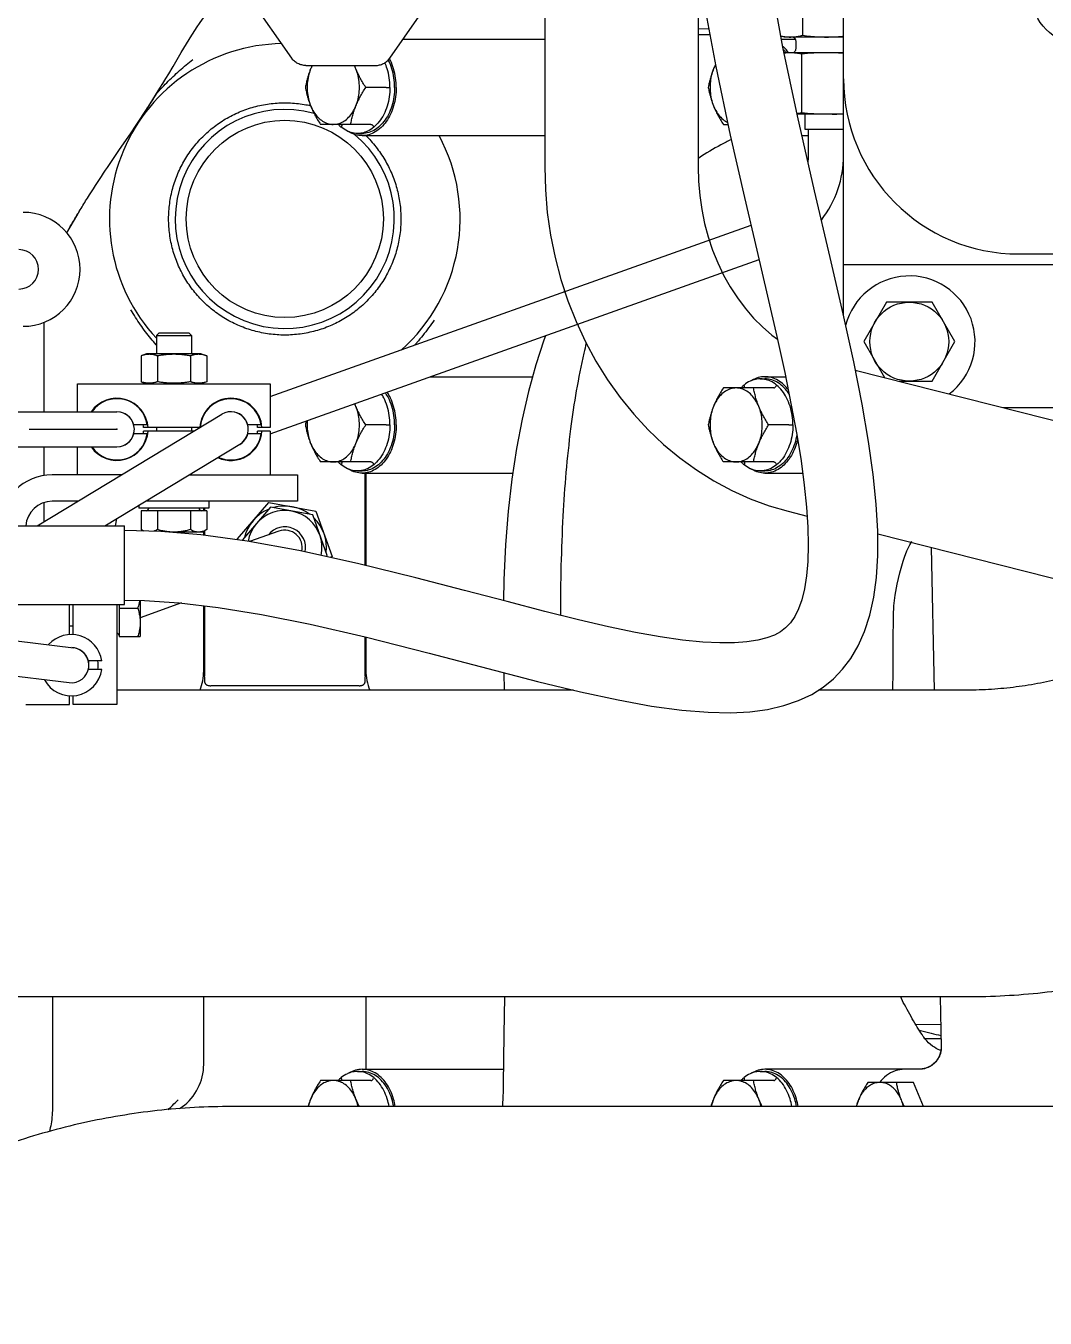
# Model space of a CAD drawing. Header units: millimetres. Extents: x 156850 to 204135, y 56350 to 74150.
# Drawn here: x 158720.9 to 158953.5, y 62362.7 to 62657.6 of the extents above; entities that cross this region are included whole.
import ezdxf

# ---------------------------------------------------------------- set-up
doc = ezdxf.new("R2010")
doc.units = ezdxf.units.MM
doc.header["$LTSCALE"] = 150
doc.linetypes.add('X-2F-PLAN$0$CENTER', pattern=[2, 1.25, -0.25, 0.25, -0.25])
doc.layers.add('-----33 Equipment', color=5, linetype='Continuous')

# ---------------------------------------------------------------- blocks, each defined once
blk = doc.blocks.new('X-2F-PLAN$0$AUDIT_I_260115101451-0')
at = {"color": 0}
for p, q in [((21.5, -543.9), (-32.65, -543.9)), ((14.12, -578.9), (-32.65, -578.9)), ((-111.2, -599.46), (-112.29, -603.78)), ((-78.97, -614.78), (-127.3, -805.54)), ((-116.37, -619.9), (-161.23, -796.95))]:
    blk.add_line(p, q, dxfattribs=at)
for points in [[(-32.65, -543.9), (-37.87, -544.05), (-43.06, -544.5), (-48.21, -545.24), (-53.29, -546.27), (-58.29, -547.59), (-63.17, -549.19), (-67.93, -551.07), (-72.53, -553.22), (-76.96, -555.61), (-81.21, -558.26), (-85.24, -561.14), (-89.05, -564.24), (-92.63, -567.55), (-95.94, -571.04), (-99, -574.71), (-101.77, -578.54), (-104.26, -582.5), (-106.45, -586.6), (-108.34, -590.8), (-109.92, -595.09), (-111.2, -599.46)], [(-32.65, -578.9), (-35.91, -578.99), (-39.15, -579.28), (-42.36, -579.74), (-45.52, -580.4), (-48.6, -581.23), (-51.61, -582.23), (-54.52, -583.41), (-57.31, -584.74), (-59.98, -586.24), (-62.51, -587.87), (-64.89, -589.65), (-67.11, -591.56), (-69.15, -593.6), (-71.02, -595.75), (-71.96, -597.02)]]:
    blk.add_lwpolyline(points, dxfattribs=at)
blk = doc.blocks.new('X-2F-PLAN$0$A$C73FA2420')
at = {"color": 0, "linetype": 'Continuous'}
for p, q in [((2763.73, 791.1), (2753.44, 707.47)), ((2770.36, 779.48), (2761.38, 706.49)), ((2681.73, 502.62), (2681.73, 758.94)), ((2771.28, 747.87), (2771.28, 694.87)), ((2789.18, 747.87), (2789.18, 694.87)), ((2807.23, 739.98), (2807.23, 696.61)), ((2815.23, 739.98), (2815.23, 696.61)), ((2748.43, 717.37), (2748.43, 707.37)), ((2789.18, 714.8), (2814.66, 672.68)), ((2681.73, 711.28), (2656.83, 711.28)), ((2794.51, 713.28), (2790.1, 713.28)), ((2794.83, 705.46), (2794.83, 711.37)), ((2807.23, 713.28), (2800.66, 713.28)), ((2800.83, 695.53), (2800.83, 711.37)), ((2835.64, 713.28), (2815.23, 713.28)), ((2748.43, 707.37), (2750.51, 707.37)), ((2748.43, 706.57), (2750.45, 706.57)), ((2748.43, 696.57), (2748.43, 706.57)), ((2764.36, 707.37), (2771.28, 707.37)), ((2764.42, 706.57), (2771.28, 706.57)), ((2766.43, 707.37), (2766.43, 706.57)), ((2800.83, 705.58), (2807.23, 705.58)), ((2815.23, 705.58), (2821.63, 705.58)), ((2821.63, 705.58), (2821.63, 661.58)), ((2756.43, 700.04), (2756.43, 703.09)), ((2757.41, 702.98), (2758.43, 702.98)), ((2758.43, 700.04), (2758.43, 703.09)), ((2789.18, 699.34), (2807.81, 668.54)), ((2771.28, 696.57), (2748.43, 696.57)), ((2751.73, 592.4), (2751.73, 696.57)), ((2771.28, 696.07), (2763.93, 696.07)), ((2763.93, 696.07), (2763.93, 691.27)), ((2770.43, 696.07), (2770.43, 691.85)), ((2790.81, 696.65), (2789.18, 696.98)), ((2875.05, 695.98), (2878.64, 693.51)), ((2771.28, 694.87), (2789.18, 694.87)), ((2772.21, 691.27), (2763.93, 691.27)), ((2771.61, 681.85), (2768.26, 691.27)), ((2788.36, 691.08), (2788.04, 690.53)), ((2792.63, 691.08), (2788.36, 691.08)), ((2792.63, 676.07), (2792.63, 691.08)), ((2793.88, 691.58), (2793.23, 691.58)), ((2793.23, 675.58), (2793.23, 691.58)), ((2794.83, 655.37), (2794.83, 690)), ((2810.44, 692.69), (2810.11, 692.75)), ((2810.23, 689.65), (2810.23, 692.7)), ((2810.83, 679), (2810.83, 690.49)), ((2811.63, 677.67), (2811.63, 690.49)), ((2812.23, 689.65), (2812.23, 692.7)), ((2822.09, 691.08), (2821.63, 689.83)), ((2827.98, 691.08), (2822.09, 691.08)), ((2828.43, 689.83), (2827.98, 691.08)), ((2792.63, 687.33), (2788.36, 687.33)), ((2811.63, 687.58), (2810.83, 687.58)), ((2827.98, 687.33), (2822.09, 687.33)), ((2828.43, 677.33), (2828.43, 689.83)), ((2832.61, 687.58), (2828.43, 687.58)), ((2833.23, 686.95), (2832.61, 687.58)), ((2832.61, 687.58), (2832.61, 679.58)), ((2833.23, 686.95), (2833.23, 680.2)), ((2884.88, 689.38), (2889.04, 686.76)), ((2891.26, 685.4), (2892.32, 684.76)), ((2787.78, 677.08), (2787.78, 683.58)), ((2895.63, 682.81), (2897.21, 681.89)), ((2792.63, 679.82), (2788.36, 679.82)), ((2800.83, 680.07), (2800.83, 655.37)), ((2811.63, 679.58), (2810.83, 679.58)), ((2827.98, 679.82), (2822.09, 679.82)), ((2832.61, 679.58), (2828.43, 679.58)), ((2833.23, 680.2), (2832.61, 679.58)), ((2902.45, 678.67), (2902.86, 678.4)), ((2666.35, 676.78), (2681.73, 676.78)), ((2752.73, 641.33), (2752.73, 675.19)), ((2756.12, 676.78), (2771.01, 676.78)), ((2756.12, 676.51), (2770.98, 676.51)), ((2787.02, 676.51), (2788.11, 676.51)), ((2787.06, 676.78), (2787.96, 676.78)), ((2788.36, 676.07), (2787.78, 677.08)), ((2792.63, 676.07), (2788.36, 676.07)), ((2792.63, 676.78), (2793.23, 676.78)), ((2792.63, 676.51), (2793.23, 676.51)), ((2794.83, 675.58), (2793.23, 675.58)), ((2822.09, 676.07), (2821.63, 677.33)), ((2827.98, 676.07), (2822.09, 676.07)), ((2828.43, 677.33), (2827.98, 676.07)), ((2656.73, 417.7), (2656.73, 670.35)), ((2788, 659.62), (2785.61, 666.35)), ((2786.01, 667.93), (2785.84, 667.87)), ((2785.99, 668.99), (2786.22, 669.07)), ((2793.48, 661.56), (2786.01, 667.93)), ((2786.22, 669.07), (2794.57, 661.95)), ((2810.23, 663.65), (2810.23, 666.7)), ((2812.23, 663.65), (2812.23, 666.7)), ((2810.83, 661.58), (2810.83, 664.49)), ((2811.63, 661.58), (2811.63, 664.49)), ((2909.52, 666.24), (2895.94, 656.73)), ((2791.7, 651.91), (2793.48, 661.56)), ((2794.57, 661.95), (2792.58, 651.16)), ((2810.83, 661.58), (2800.83, 661.58)), ((2810.2, 661.58), (2849.94, 550.05)), ((2821.63, 661.58), (2811.63, 661.58)), ((2818.7, 661.58), (2857.77, 551.89)), ((2800.83, 655.37), (2794.83, 655.37)), ((2782.46, 648.62), (2791.7, 651.91)), ((2894.23, 653.45), (2894.23, 637.62)), ((2662.67, 638.61), (2662.67, 650.13)), ((2782.2, 648.84), (2782.46, 648.62)), ((2792.58, 651.16), (2782.25, 647.49)), ((2803.8, 638.61), (2803.8, 650.13)), ((2880.8, 638.61), (2880.8, 650.13)), ((2782.25, 647.49), (2781.96, 647.74)), ((2664.73, 641.7), (2664.73, 640.64)), ((2665.23, 640.64), (2665.23, 608.37)), ((2681.73, 639.78), (2666.35, 639.78)), ((2763.89, 640.05), (2756.23, 640.05)), ((2763.82, 639.78), (2756.23, 639.78)), ((2801.23, 639.78), (2780.16, 639.78)), ((2801.23, 640.05), (2780.23, 640.05)), ((2801.23, 640.64), (2801.23, 606.27)), ((2801.73, 641.7), (2801.73, 640.64)), ((2812.23, 635.17), (2812.23, 639.8)), ((2878.23, 640.64), (2878.23, 598.98)), ((2878.73, 641.7), (2878.73, 640.64)), ((2889.23, 635.17), (2889.23, 639.8)), ((2895.94, 634.34), (2905.52, 627.63)), ((2900.23, 631.33), (2900.23, 598.98)), ((2823.23, 625.01), (2823.23, 601.74)), ((2755.7, 608.32), (2751.73, 608.26)), ((2901.23, 561.28), (2901.23, 563.98)), ((2902.62, 563.98), (2902.68, 561.54)), ((2662.67, 546.69), (2662.67, 558.2)), ((2803.8, 546.69), (2803.8, 558.2)), ((2820.67, 546.69), (2820.67, 558.2)), ((2880.8, 558.2), (2880.8, 557.16)), ((2664.73, 549.78), (2664.73, 548.72)), ((2665.23, 512.86), (2665.23, 548.72)), ((2801.23, 548.72), (2801.23, 540.11)), ((2801.73, 549.78), (2801.73, 548.72)), ((2822.73, 549.78), (2822.73, 548.72)), ((2823.23, 548.72), (2823.23, 544.01)), ((2812.23, 543.25), (2812.23, 547.88)), ((2897.13, 544.28), (2897.11, 544.35)), ((2897.13, 530.78), (2897.13, 544.28)), ((2900.23, 544.95), (2900.23, 541.78)), ((2900.73, 544.28), (2900.95, 545.08)), ((2900.73, 530.78), (2900.73, 544.28)), ((2878.23, 540.3), (2878.23, 538.78)), ((2883.13, 530.78), (2883.13, 541.41)), ((2896.87, 540.4), (2883.38, 540.4)), ((2897.13, 542.24), (2897.44, 541.92)), ((2898.15, 541.63), (2899.73, 541.63)), ((2905.84, 540.14), (2901.13, 540.14)), ((2873.73, 538.78), (2879.63, 538.78)), ((2879.63, 539.53), (2882.83, 539.53)), ((2879.63, 530.78), (2879.63, 539.53)), ((2751.73, 502.62), (2751.73, 536.53)), ((2837.21, 530.78), (3059.23, 530.78)), ((2848.73, 422.78), (2848.73, 530.78)), ((2662.23, 514.8), (2662.23, 525.24)), ((2831.23, 526.17), (2823.08, 521.46)), ((2840.23, 520.97), (2831.23, 526.17)), ((2840.23, 510.58), (2840.23, 520.97)), ((2680.49, 517.15), (2681.73, 517.73)), ((2822.23, 518.12), (2822.23, 510.58)), ((2656.73, 512.55), (2662.23, 514.8)), ((2674.12, 513.52), (2673.45, 510.82)), ((2675.56, 514.41), (2675.42, 508.59)), ((2785.65, 515.19), (2785.64, 515.19)), ((2666.94, 509.72), (2666.04, 510.77)), ((2672.23, 512.26), (2672.23, 508.52)), ((2784.26, 510.76), (2751.73, 510.11)), ((2822.23, 510.58), (2831.23, 505.39)), ((2831.23, 505.39), (2840.23, 510.58)), ((2668.15, 508.94), (2666.94, 509.72)), ((2669.61, 508.52), (2668.15, 508.94)), ((2669.52, 508.55), (2669.61, 508.79)), ((2670.33, 508.49), (2669.61, 508.52)), ((2681.73, 508.71), (2670.33, 508.49)), ((2816.23, 494.44), (2816.23, 437.78)), ((2851.23, 490.78), (2851.23, 170.78))]:
    blk.add_line(p, q, dxfattribs=at)
at = {"color": 0, "linetype": 'X-2F-PLAN$0$CENTER'}
blk.add_line((2811.23, 716.61), (2811.23, 696.61), dxfattribs=at)
at = {"color": 0, "linetype": 'Continuous'}
for points in [[(2856.03, 708.01), (2859.96, 705.76), (2861.31, 704.95)], [(2772.25, 694.87), (2772.2, 690.32), (2771.67, 682.36), (2770.62, 673.48), (2769.01, 663.6), (2766.78, 652.49), (2763.86, 639.92), (2760.15, 625.33), (2756.63, 611.95), (2753.72, 600.63), (2751.35, 590.81), (2749.49, 582.2), (2748.11, 574.57), (2747.18, 567.71), (2746.68, 561.65), (2746.58, 556.55), (2746.81, 552.14), (2747.35, 548.1), (2748.2, 544.4), (2749.35, 541.04), (2750.77, 538.04), (2752.44, 535.41), (2754.34, 533.09), (2756.49, 531.02), (2758.95, 529.15), (2761.8, 527.48), (2765.09, 526), (2768.81, 524.79), (2772.93, 523.87), (2777.46, 523.26), (2782.47, 522.96), (2788, 522.98), (2794.12, 523.33), (2800.91, 524.02), (2808.48, 525.09), (2816.98, 526.55), (2826.6, 528.46), (2837.61, 530.86), (2850.42, 533.83), (2865.67, 537.42), (2882.75, 541.33), (2898.39, 544.62), (2911.93, 547.06)], [(2908.59, 562.63), (2893.99, 559.95), (2878.33, 556.64), (2864.09, 553.38), (2852.1, 550.56), (2841.62, 548.1), (2832.39, 545.99), (2824.16, 544.2), (2816.76, 542.7), (2810.08, 541.47), (2804.01, 540.49), (2798.5, 539.75), (2793.49, 539.23), (2788.93, 538.93), (2784.8, 538.83), (2781.09, 538.93), (2777.77, 539.22), (2774.85, 539.69), (2772.36, 540.31), (2770.27, 541.05), (2768.53, 541.91), (2767.06, 542.91), (2765.91, 544), (2765.02, 545.17), (2764.27, 546.57), (2763.63, 548.28), (2763.1, 550.36), (2762.72, 552.84), (2762.51, 555.69), (2762.49, 558.98), (2762.69, 562.92), (2763.16, 567.51), (2763.9, 572.61), (2764.91, 578.22), (2766.21, 584.42), (2767.8, 591.3), (2769.7, 598.96), (2771.92, 607.55), (2774.48, 617.3), (2777.36, 628.39), (2780.63, 641.68), (2783.57, 655.11), (2785.71, 666.88), (2787.15, 677.42), (2787.93, 686.6), (2788.16, 694.87)], [(2878.64, 693.51), (2880.65, 692.16), (2884.88, 689.38)], [(2889.04, 686.76), (2890.09, 686.12), (2891.26, 685.4)], [(2892.32, 684.76), (2893.98, 683.77), (2895.63, 682.81)], [(2897.21, 681.89), (2899.2, 680.72), (2901.17, 679.5), (2902.45, 678.67)], [(2902.86, 678.4), (2904.04, 677.6), (2905.13, 676.86), (2905.91, 676.31)], [(2661.83, 608.42), (2660.35, 608.45), (2658.78, 608.51), (2657.22, 608.59), (2656.73, 608.62)], [(2681.73, 608.17), (2673.18, 608.27), (2661.83, 608.42)], [(2832.58, 598.77), (2831.6, 599.14), (2825.91, 601), (2819.88, 602.67), (2813.54, 604.14), (2806.87, 605.42), (2799.87, 606.48), (2792.54, 607.32), (2784.87, 607.93), (2776.86, 608.3), (2772.13, 608.37)], [(2842.91, 594.45), (2842.55, 594.63)], [(2751.73, 519.54), (2755.98, 519.5), (2762.66, 519.44), (2768.73, 519.42)], [(2768.73, 519.42), (2770.97, 519.32), (2773.39, 519.03), (2775.89, 518.56), (2778.47, 517.94), (2781.13, 517.16), (2782.06, 516.87)], [(2672.55, 512.49), (2672.74, 512.62), (2673.13, 512.88), (2673.53, 513.14), (2673.95, 513.41), (2674.39, 513.69), (2674.83, 513.96), (2675.3, 514.25), (2675.77, 514.53), (2676.26, 514.81), (2676.75, 515.1), (2677.27, 515.39), (2677.79, 515.69), (2678.33, 515.99), (2678.88, 516.29), (2679.45, 516.59), (2680.03, 516.9), (2680.49, 517.15)], [(2782.06, 516.87), (2783.49, 516.32), (2784.9, 515.63), (2785.64, 515.19)], [(2666.04, 510.77), (2665.45, 512.04), (2665.33, 512.87)], [(2669.61, 508.79), (2669.78, 509.19), (2669.99, 509.62), (2670.24, 510.06), (2670.53, 510.51), (2670.87, 510.95), (2671.26, 511.39), (2671.69, 511.81), (2672.16, 512.21), (2672.55, 512.49)]]:
    blk.add_lwpolyline(points, dxfattribs=at)
for centre, radius in [((2448.73, 841.29), 165.1), ((2859.23, 658.28), 22.5), ((2831.23, 515.78), 9), ((2910.23, 476.78), 11)]:
    blk.add_circle(centre, radius, dxfattribs=at)
for centre, radius, start, end in [((2788.83, 711.37), 12, 0, 88.3175), ((2788.83, 711.37), 6, 0, 86.6351), ((2847.73, 717.98), 13, 180, 0), ((2847.73, 718.98), 4.5, 180, 0), ((2757.43, 706.97), 7, 118.3228, 261.7868), ((2757.43, 706.97), 7, 278.2132, 48.1076), ((2757.41, 706.98), 4, 172.9808, 352.9808), ((2757.43, 706.97), 4, 284.4775, 358.772), ((2757.43, 706.97), 4, 254.0743, 255.5225), ((2811.23, 696.58), 7.1, 124.3313, 266.7704), ((2811.23, 696.58), 7, 125.1481, 261.7868), ((2811.23, 696.58), 7.1, 273.2296, 55.6687), ((2811.23, 696.58), 7, 278.2132, 54.8519), ((2757.43, 706.97), 6.1, 260.4285, 279.5715), ((2764.18, 696.57), 0.5, 270, 0), ((2811.23, 696.61), 4, 180, 0), ((2811.23, 696.58), 4, 179.6286, 255.5225), ((2811.23, 696.58), 4, 284.4775, 0.3714), ((2859.23, 658.28), 40, 1.0654, 132.8836), ((2793.23, 689.93), 0.6, 180, 270), ((2811.23, 696.58), 6.1, 260.3788, 266.2402), ((2811.23, 696.58), 6.1, 273.7598, 279.6212), ((2624.23, 658.28), 40, 35.9117, 36.8826), ((2666.35, 688.78), 12, 215.9117, 270), ((2859.23, 658.28), 25, 344.454, 320.7462), ((2756.12, 688.78), 12, 248.5618, 270), ((2756.12, 688.78), 12.27, 263.5224, 270), ((2793.23, 677.23), 0.6, 90, 180), ((2811.23, 670.58), 7.1, 273.2296, 86.7704), ((2811.23, 670.58), 7, 278.2132, 85.8571), ((2811.23, 670.58), 7.1, 155.3935, 266.7704), ((2811.23, 670.58), 7, 156.153, 261.7868), ((2811.23, 670.61), 4, 211.1617, 31.1617), ((2811.23, 670.58), 4, 284.4775, 359.1734), ((2784.23, 658.28), 8.5, 257.8663, 80.2957), ((2784.23, 658.28), 9.5, 23.4139, 75.7174), ((2811.23, 670.58), 4, 210.8289, 255.5225), ((2811.23, 670.58), 6.1, 260.3788, 266.2402), ((2811.23, 670.58), 6.1, 273.7598, 279.6212), ((2784.23, 658.28), 4.75, 258.0369, 51.998), ((2784.23, 658.28), 9.5, 323.4146, 15.7158), ((2784.23, 658.28), 4, 258.0987, 19.5656), ((2784.23, 658.28), 9.5, 263.4154, 315.7166), ((2666.35, 627.78), 12, 90, 95.3387), ((2756.23, 627.78), 12, 90, 112.0306), ((2756.23, 627.78), 12.27, 90, 97.0231), ((2859.23, 658.28), 40, 221.5828, 298.3696), ((2899.73, 542.63), 1, 270, 0), ((2882.83, 549.53), 10, 270, 271.7279), ((2898.15, 542.63), 1, 225, 270), ((2873.73, 554.78), 16, 263.8186, 270), ((2873.73, 554.78), 24, 232.0812, 270), ((2891.23, 490.78), 40, 90, 180), ((2831.23, 515.78), 15, 217.4693, 75.6595)]:
    blk.add_arc(centre, radius, start, end, dxfattribs=at)
for points, start_tangent, end_tangent in [([(2656.73, 670.35), (2656.5, 678.89), (2655.8, 687.39), (2654.63, 695.85), (2653.01, 704.24), (2650.92, 712.53), (2648.39, 720.69), (2645.41, 728.71), (2641.99, 736.56), (2638.15, 744.22), (2633.9, 751.66), (2629.24, 758.87), (2624.19, 765.82), (2618.77, 772.49), (2612.99, 778.86), (2606.87, 784.91), (2604.63, 786.97)], (0, 1), (-0.742794, 0.66952)), ([(2656.83, 711.28), (2654.78, 711.36), (2652.75, 711.62), (2651.06, 711.97)], (-1, 0), (-0.971375, 0.237549)), ([(2856.06, 708.04), (2857.96, 706.94), (2861.31, 704.95)], (0.867904, -0.496731), (0.855362, -0.51803)), ([(2861.31, 704.95), (2864, 703.3), (2869.64, 699.67), (2875.05, 695.98)], (0.855362, -0.51803), (0.818734, -0.574174)), ([(2830.4, 687.58), (2830.5, 687.66), (2831.96, 688.88), (2833.49, 690.06), (2835.09, 691.21), (2836.76, 692.33), (2838.51, 693.4)], (0.757947, 0.652317), (0.864328, 0.502928)), ([(2878.64, 693.51), (2880.01, 692.58), (2884.48, 689.65), (2888.41, 687.19)], (0.827526, -0.561427), (0.852946, -0.521999)), ([(2767.18, 691.27), (2766.1, 691.34), (2765.01, 691.54), (2763.93, 691.85)], (-1, 0), (-0.948683, 0.316228)), ([(2770.43, 691.85), (2769.36, 691.54), (2768.26, 691.34), (2767.18, 691.27)], (-0.948683, -0.316228), (-1, 0)), ([(2772.21, 691.39), (2771.51, 691.54), (2770.43, 691.85)], (-0.985973, 0.166907), (-0.948683, 0.316228)), ([(2788.03, 690.41), (2788.11, 690.6), (2788.36, 691.08)], (0.372345, 0.928094), (0.5, 0.866025)), ([(2821.77, 689.83), (2821.84, 690.24), (2821.95, 690.66), (2822.09, 691.08)], (0.135482, 0.99078), (0.34202, 0.939693)), ([(2828.3, 689.83), (2828.23, 690.24), (2828.12, 690.66), (2827.98, 691.08)], (-0.135482, 0.99078), (-0.34202, 0.939693)), ([(2787.78, 683.58), (2787.82, 684.5), (2787.93, 685.42), (2788.11, 686.37), (2788.36, 687.33)], (0, 1), (0.27735, 0.960769)), ([(2788.36, 687.33), (2788.11, 687.81), (2787.97, 688.17)], (-0.5, 0.866025), (-0.33239, 0.943142)), ([(2822.01, 687.58), (2821.95, 687.75), (2821.84, 688.17), (2821.77, 688.59), (2821.73, 689), (2821.73, 689.41), (2821.77, 689.82)], (-0.310265, 0.95065), (0.132791, 0.991144)), ([(2822.09, 679.82), (2821.95, 680.67), (2821.84, 681.51), (2821.77, 682.33), (2821.73, 683.16), (2821.73, 683.99), (2821.77, 684.82), (2821.84, 685.65), (2821.95, 686.48), (2822.09, 687.33)], (-0.179044, 0.983841), (0.179044, 0.983841)), ([(2821.77, 689.82), (2821.77, 689.83)], (0.132791, 0.991144), (0.135482, 0.99078)), ([(2822.09, 687.33), (2822.01, 687.58)], (-0.34202, 0.939693), (-0.310265, 0.95065)), ([(2827.98, 687.33), (2828.06, 687.58)], (0.34202, 0.939693), (0.310265, 0.95065)), ([(2827.98, 679.82), (2828.12, 680.67), (2828.23, 681.51), (2828.3, 682.33), (2828.34, 683.16), (2828.34, 683.99), (2828.3, 684.82), (2828.23, 685.65), (2828.12, 686.48), (2827.98, 687.33)], (0.179044, 0.983841), (-0.179044, 0.983841)), ([(2828.06, 687.58), (2828.12, 687.75), (2828.23, 688.17), (2828.3, 688.59), (2828.34, 689), (2828.34, 689.41), (2828.3, 689.82)], (0.310265, 0.95065), (-0.132791, 0.991144)), ([(2828.3, 689.82), (2828.3, 689.83)], (-0.132791, 0.991144), (-0.135482, 0.99078)), ([(2887.88, 687.51), (2888.33, 687.1)], (0.748593, -0.66303), (0.74118, -0.671307)), ([(2888.33, 687.1), (2888.8, 686.67), (2888.88, 686.59)], (0.74118, -0.671307), (0.730663, -0.682739)), ([(2656.01, 684.87), (2657, 683.89), (2658.25, 682.58)], (0.716023, -0.698077), (0.680692, -0.73257)), ([(2859.23, 631.78), (2857.46, 631.84), (2855.7, 632.01), (2853.96, 632.31), (2852.23, 632.72), (2850.54, 633.24), (2848.89, 633.88), (2847.28, 634.63), (2845.73, 635.48), (2844.24, 636.43), (2842.81, 637.48), (2841.46, 638.62), (2840.19, 639.85), (2839, 641.17), (2837.9, 642.56), (2836.9, 644.02), (2835.99, 645.54), (2835.2, 647.12), (2834.5, 648.75), (2833.92, 650.43), (2833.46, 652.13), (2833.1, 653.87), (2832.87, 655.63), (2832.75, 657.39), (2832.75, 659.16), (2832.87, 660.93), (2833.1, 662.69), (2833.46, 664.42), (2833.92, 666.13), (2834.5, 667.8), (2835.2, 669.43), (2835.99, 671.01), (2836.9, 672.54), (2837.9, 674), (2839, 675.39), (2840.19, 676.7), (2841.46, 677.93), (2842.81, 679.07), (2844.24, 680.13), (2845.73, 681.08), (2847.28, 681.93), (2848.89, 682.67), (2850.54, 683.31), (2852.23, 683.84), (2853.96, 684.25), (2855.7, 684.54), (2857.46, 684.72), (2859.23, 684.78)], (-1, 0.000003), (1, 0)), ([(2859.23, 684.78), (2861, 684.72), (2862.77, 684.54), (2864.51, 684.25), (2866.24, 683.84), (2867.93, 683.31), (2869.58, 682.67), (2871.19, 681.93), (2872.74, 681.08), (2874.23, 680.13), (2875.66, 679.07), (2877.01, 677.93), (2878.28, 676.7), (2879.47, 675.39), (2880.57, 674), (2881.57, 672.54), (2882.47, 671.01), (2883.27, 669.43), (2883.96, 667.8), (2884.54, 666.13), (2885.01, 664.42), (2885.36, 662.69), (2885.6, 660.93), (2885.72, 659.16), (2885.72, 657.39), (2885.6, 655.63), (2885.36, 653.87), (2885.07, 652.4)], (1, 0), (-0.221887, -0.975072)), ([(2888.88, 686.59), (2890.29, 685.23), (2891.71, 683.77), (2893.07, 682.29), (2894.37, 680.79), (2895.62, 679.25)], (0.730663, -0.682739), (0.621267, -0.783599)), ([(2788.36, 679.82), (2788.11, 680.79), (2787.93, 681.73), (2787.82, 682.66), (2787.78, 683.58)], (-0.27735, 0.960769), (0, 1)), ([(2787.78, 677.95), (2787.82, 678.41), (2787.93, 678.87), (2788.11, 679.34), (2788.36, 679.82)], (0, 1), (0.5, 0.866025)), ([(2821.77, 677.34), (2821.73, 677.74), (2821.73, 678.16), (2821.77, 678.57), (2821.84, 678.98), (2821.95, 679.4), (2822.01, 679.58)], (-0.132791, 0.991144), (0.310265, 0.95065)), ([(2822.01, 679.58), (2822.09, 679.82)], (0.310265, 0.95065), (0.34202, 0.939693)), ([(2828.06, 679.58), (2827.98, 679.82)], (-0.310265, 0.95065), (-0.34202, 0.939693)), ([(2828.3, 677.34), (2828.34, 677.74), (2828.34, 678.16), (2828.3, 678.57), (2828.23, 678.98), (2828.12, 679.4), (2828.06, 679.58)], (0.132791, 0.991144), (-0.310265, 0.95065)), ([(2754.73, 676.59), (2754.46, 676.61), (2754.2, 676.63), (2753.96, 676.62), (2753.74, 676.6), (2753.55, 676.57), (2753.39, 676.51), (2753.25, 676.44), (2753.13, 676.35), (2753.02, 676.24), (2752.93, 676.11), (2752.86, 675.97), (2752.81, 675.8), (2752.77, 675.62), (2752.74, 675.41), (2752.73, 675.19)], (-0.993616, 0.112815), (0, -1)), ([(2787.91, 677.11), (2787.82, 677.49), (2787.78, 677.95)], (-0.277916, 0.960605), (0, 1)), ([(2787.93, 677.02), (2787.91, 677.11)], (-0.300903, 0.953655), (-0.277916, 0.960605)), ([(2788.36, 676.07), (2788.11, 676.55), (2787.93, 677.02)], (-0.5, 0.866025), (-0.300903, 0.953655)), ([(2821.77, 677.33), (2821.77, 677.34)], (-0.135482, 0.99078), (-0.132791, 0.991144)), ([(2822.09, 676.07), (2821.95, 676.5), (2821.84, 676.91), (2821.77, 677.33)], (-0.34202, 0.939693), (-0.135482, 0.99078)), ([(2827.98, 676.07), (2828.12, 676.5), (2828.23, 676.91), (2828.3, 677.33)], (0.34202, 0.939693), (0.135482, 0.99078)), ([(2828.3, 677.33), (2828.3, 677.34)], (0.135482, 0.99078), (0.132791, 0.991144)), ([(2894.23, 653.45), (2894.26, 653.93), (2894.35, 654.4), (2894.49, 654.86), (2894.69, 655.3), (2894.93, 655.71), (2895.23, 656.09), (2895.56, 656.43), (2895.94, 656.73)], (0, 1), (0.819152, 0.573576)), ([(2658.45, 652.38), (2657.41, 652.77), (2656.74, 652.99)], (-0.92582, 0.377964), (-0.957682, 0.28783)), ([(2658.45, 652.38), (2656.84, 652.89), (2656.74, 652.91)], (-0.92582, 0.377964), (-0.976696, 0.214628)), ([(2662.67, 650.13), (2661.6, 650.79), (2660.54, 651.39), (2659.49, 651.92), (2658.45, 652.38)], (-0.84076, 0.541408), (-0.92582, 0.377964)), ([(2662.67, 647.22), (2662.48, 648.46), (2661.94, 649.64), (2661.06, 650.72), (2659.88, 651.65), (2658.45, 652.38)], (0, 1), (-0.92582, 0.377964)), ([(2808.02, 652.38), (2806.98, 651.92), (2805.93, 651.39), (2804.87, 650.79), (2803.8, 650.13)], (-0.92582, -0.377964), (-0.84076, -0.541408)), ([(2808.02, 652.38), (2806.6, 651.65), (2805.41, 650.72), (2804.53, 649.64), (2803.98, 648.45), (2803.8, 647.22)], (-0.92582, -0.377964), (0, -1)), ([(2812.23, 653.57), (2811.17, 653.36), (2810.11, 653.1), (2809.06, 652.77), (2808.02, 652.38)], (-0.985438, -0.170033), (-0.92582, -0.377964)), ([(2813.21, 653.14), (2813.12, 653.15), (2811.35, 653.15), (2809.63, 652.89), (2808.02, 652.38)], (-0.996604, 0.082343), (-0.92582, -0.377964)), ([(2813.12, 653.4), (2812.23, 653.57)], (-0.978131, 0.207988), (-0.985438, 0.170033)), ([(2885.02, 652.38), (2883.98, 651.92), (2882.93, 651.39), (2881.87, 650.79), (2880.8, 650.13)], (-0.92582, -0.377964), (-0.84076, -0.541408)), ([(2885.02, 652.38), (2883.6, 651.65), (2882.41, 650.72), (2881.53, 649.64), (2880.98, 648.45), (2880.8, 647.22)], (-0.92582, -0.377964), (0, -1)), ([(2889.23, 653.57), (2888.17, 653.36), (2887.11, 653.1), (2886.06, 652.77), (2885.02, 652.38)], (-0.985438, -0.170033), (-0.92582, -0.377964)), ([(2893.45, 652.38), (2891.84, 652.89), (2890.12, 653.15), (2888.35, 653.15), (2886.63, 652.89), (2885.02, 652.38)], (-0.92582, 0.377964), (-0.92582, -0.377964)), ([(2893.45, 652.38), (2892.41, 652.77), (2891.36, 653.1), (2890.3, 653.36), (2889.23, 653.57)], (-0.92582, 0.377964), (-0.985438, 0.170033)), ([(2894.24, 652.04), (2893.45, 652.38)], (-0.908948, 0.416909), (-0.92582, 0.377964)), ([(2894.25, 652.01), (2893.45, 652.38)], (-0.885993, 0.463699), (-0.92582, 0.377964)), ([(2658.45, 642.05), (2659.87, 642.78), (2661.06, 643.71), (2661.94, 644.79), (2662.48, 645.98), (2662.67, 647.22)], (0.92582, 0.377964), (0, 1)), ([(2663.12, 645.66), (2662.7, 646.09)], (-0.664574, 0.747223), (-0.719955, 0.694021)), ([(2803.35, 645.65), (2803.77, 646.09)], (0.664539, 0.747253), (0.719955, 0.694021)), ([(2803.8, 647.22), (2803.99, 645.98), (2804.53, 644.79), (2805.41, 643.71), (2806.59, 642.79), (2808.02, 642.05)], (0, -1), (0.92582, -0.377964)), ([(2880.35, 645.65), (2880.77, 646.09)], (0.664539, 0.747253), (0.719955, 0.694021)), ([(2880.8, 647.22), (2880.99, 645.98), (2881.53, 644.79), (2882.41, 643.71), (2883.59, 642.79), (2885.02, 642.05)], (0, -1), (0.92582, -0.377964)), ([(2658.45, 642.05), (2659.49, 642.44), (2660.54, 642.77), (2661.6, 643.03), (2662.67, 643.24)], (0.92582, 0.377964), (0.985438, 0.170033)), ([(2662.67, 645.5), (2662.71, 645.37), (2662.79, 645.32)], (0, -1), (0.926496, -0.376304)), ([(2662.79, 645.32), (2662.83, 645.3), (2662.99, 645.3)], (0.926496, -0.376304), (0.989806, 0.142419)), ([(2662.99, 645.3), (2663.17, 645.35)], (0.989806, 0.142419), (0.92582, 0.377964)), ([(2663.28, 645.47), (2663.12, 645.66)], (-0.639571, 0.768732), (-0.664574, 0.747223)), ([(2664.32, 643.77), (2664.22, 644), (2663.33, 645.41), (2663.28, 645.47)], (-0.378535, 0.925587), (-0.639571, 0.768732)), ([(2665.23, 640.64), (2665.02, 642.16), (2664.4, 643.62), (2664.31, 643.77)], (0, 1), (-0.527024, 0.84985)), ([(2664.73, 641.7), (2664.68, 642.48), (2664.32, 643.77)], (0, 1), (-0.378535, 0.925587)), ([(2801.23, 640.64), (2801.45, 642.16), (2802.07, 643.62), (2802.16, 643.77)], (0, 1), (0.527024, 0.84985)), ([(2801.73, 641.7), (2801.79, 642.48), (2802.15, 643.77)], (0, 1), (0.378535, 0.925587)), ([(2802.15, 643.77), (2802.25, 644), (2803.14, 645.41), (2803.18, 645.47)], (0.378535, 0.925587), (0.639571, 0.768732)), ([(2803.18, 645.47), (2803.35, 645.65)], (0.639571, 0.768732), (0.664539, 0.747253)), ([(2803.48, 645.3), (2803.3, 645.35)], (-0.989806, 0.142419), (-0.92582, 0.377964)), ([(2803.68, 645.32), (2803.64, 645.3), (2803.48, 645.3)], (-0.926936, -0.375219), (-0.989806, 0.142419)), ([(2803.8, 645.5), (2803.76, 645.37), (2803.68, 645.32)], (0, -1), (-0.926936, -0.375219)), ([(2803.8, 643.24), (2804.87, 643.03), (2805.93, 642.77), (2806.98, 642.44), (2808.02, 642.05)], (0.985438, -0.170033), (0.92582, -0.377964)), ([(2878.23, 640.64), (2878.45, 642.16), (2879.07, 643.62), (2879.16, 643.77)], (0, 1), (0.527024, 0.84985)), ([(2878.73, 641.7), (2878.79, 642.48), (2879.15, 643.77)], (0, 1), (0.378535, 0.925587)), ([(2879.15, 643.77), (2879.25, 644), (2880.14, 645.41), (2880.18, 645.47)], (0.378535, 0.925587), (0.639571, 0.768732)), ([(2880.18, 645.47), (2880.35, 645.65)], (0.639571, 0.768732), (0.664539, 0.747253)), ([(2880.48, 645.3), (2880.3, 645.35)], (-0.989806, 0.142419), (-0.92582, 0.377964)), ([(2880.68, 645.32), (2880.64, 645.3), (2880.48, 645.3)], (-0.926936, -0.375219), (-0.989806, 0.142419)), ([(2880.8, 645.5), (2880.76, 645.37), (2880.68, 645.32)], (0, -1), (-0.926936, -0.375219)), ([(2880.8, 643.24), (2881.87, 643.03), (2882.93, 642.77), (2883.98, 642.44), (2885.02, 642.05)], (0.985438, -0.170033), (0.92582, -0.377964)), ([(2656.73, 641.26), (2657.41, 641.59), (2658.45, 642.05)], (0.888566, 0.458748), (0.92582, 0.377964)), ([(2656.74, 641.52), (2656.84, 641.55), (2658.45, 642.05)], (0.976696, 0.214628), (0.92582, 0.377964)), ([(2656.74, 634.49), (2658.5, 634.92), (2660.41, 635.7), (2662.04, 636.73), (2663.33, 637.99), (2664.22, 639.41), (2664.63, 640.67)], (0.985277, 0.170967), (0.1942, 0.980962)), ([(2656.74, 633.07), (2658.44, 633.46), (2660.35, 634.17), (2662.01, 635.14), (2663.38, 636.32), (2664.4, 637.66), (2665.02, 639.12), (2665.23, 640.64)], (0.986628, 0.162988), (0, 1)), ([(2656.74, 633.43), (2658.5, 633.86), (2660.41, 634.63), (2662.04, 635.67), (2663.33, 636.93), (2664.22, 638.35), (2664.68, 639.87), (2664.73, 640.64)], (0.985277, 0.170967), (0, 1)), ([(2664.63, 640.67), (2664.68, 640.93), (2664.73, 641.7)], (0.1942, 0.980962), (0, 1)), ([(2752.73, 641.33), (2752.74, 641.11), (2752.77, 640.91), (2752.81, 640.72), (2752.86, 640.56), (2752.93, 640.41), (2753.02, 640.29), (2753.12, 640.18), (2753.25, 640.09), (2753.39, 640.02), (2753.55, 639.96), (2753.74, 639.93), (2753.96, 639.91), (2754.2, 639.91), (2754.46, 639.93), (2754.73, 639.95)], (0, -1), (0.992497, 0.12227)), ([(2812.23, 632.86), (2810.09, 633.01), (2808.02, 633.46), (2806.12, 634.17), (2804.46, 635.14), (2803.09, 636.32), (2802.07, 637.66), (2801.45, 639.12), (2801.23, 640.64)], (-1, 0), (0, 1)), ([(2801.83, 640.67), (2801.79, 640.93), (2801.73, 641.7)], (-0.1942, 0.980962), (0, 1)), ([(2812.23, 633.22), (2810.05, 633.38), (2807.96, 633.86), (2806.06, 634.63), (2804.43, 635.67), (2803.14, 636.93), (2802.25, 638.35), (2801.79, 639.87), (2801.73, 640.64)], (-1, 0), (0, 1)), ([(2812.23, 634.28), (2810.05, 634.44), (2807.96, 634.92), (2806.06, 635.7), (2804.43, 636.73), (2803.14, 637.99), (2802.25, 639.41), (2801.83, 640.67)], (-1, 0), (-0.1942, 0.980962)), ([(2808.02, 642.05), (2809.06, 641.59), (2810.11, 641.06), (2811.17, 640.46), (2812.23, 639.8)], (0.92582, -0.377964), (0.84076, -0.541408)), ([(2808.02, 642.05), (2809.63, 641.55), (2811.35, 641.29), (2813.12, 641.29), (2814.84, 641.55), (2816.45, 642.05)], (0.92582, -0.377964), (0.92582, 0.377964)), ([(2812.23, 639.8), (2813.3, 640.46), (2814.36, 641.06), (2815.41, 641.59), (2816.45, 642.05)], (0.84076, 0.541408), (0.92582, 0.377964)), ([(2816.45, 642.05), (2817.07, 642.33)], (0.92582, 0.377964), (0.896444, 0.443157)), ([(2816.45, 642.05), (2817.07, 642.3)], (0.92582, 0.377964), (0.938422, 0.345491)), ([(2878.24, 639.81), (2877.01, 638.62), (2875.66, 637.48), (2874.23, 636.43), (2872.74, 635.48), (2871.19, 634.63), (2869.58, 633.88), (2867.93, 633.24), (2866.24, 632.72), (2864.51, 632.31), (2862.77, 632.01), (2861, 631.84), (2859.23, 631.78)], (-0.697032, -0.71704), (-1, 0.000003)), ([(2889.23, 632.86), (2887.09, 633.01), (2885.02, 633.46), (2883.12, 634.17), (2881.46, 635.14), (2880.09, 636.32), (2879.07, 637.66), (2878.45, 639.12), (2878.23, 640.64)], (-1, 0), (0, 1)), ([(2878.83, 640.67), (2878.79, 640.93), (2878.73, 641.7)], (-0.1942, 0.980962), (0, 1)), ([(2889.23, 633.22), (2887.05, 633.38), (2884.96, 633.86), (2883.06, 634.63), (2881.43, 635.67), (2880.14, 636.93), (2879.25, 638.35), (2878.79, 639.87), (2878.73, 640.64)], (-1, 0), (0, 1)), ([(2889.23, 634.28), (2887.05, 634.44), (2884.96, 634.92), (2883.06, 635.7), (2881.43, 636.73), (2880.14, 637.99), (2879.25, 639.41), (2878.83, 640.67)], (-1, 0), (-0.1942, 0.980962)), ([(2885.02, 642.05), (2886.06, 641.59), (2887.11, 641.06), (2888.17, 640.46), (2889.23, 639.8)], (0.92582, -0.377964), (0.84076, -0.541408)), ([(2885.02, 642.05), (2886.63, 641.55), (2888.35, 641.29), (2890.12, 641.29), (2891.84, 641.55), (2893.45, 642.05)], (0.92582, -0.377964), (0.92582, 0.377964)), ([(2889.23, 639.8), (2890.3, 640.46), (2891.36, 641.06), (2892.41, 641.59), (2893.45, 642.05)], (0.84076, 0.541408), (0.92582, 0.377964)), ([(2893.45, 642.05), (2894.25, 642.42)], (0.92582, 0.377964), (0.886, 0.463686)), ([(2893.45, 642.05), (2894.23, 642.35)], (0.92582, 0.377964), (0.941453, 0.337146)), ([(2662.67, 638.61), (2662.71, 638.45), (2662.83, 638.29), (2662.99, 638.15), (2663.17, 638.06)], (0, -1), (0.92582, -0.377964)), ([(2803.8, 638.61), (2803.76, 638.45), (2803.64, 638.29), (2803.48, 638.15), (2803.3, 638.06)], (0, -1), (-0.92582, -0.377964)), ([(2880.8, 638.61), (2880.76, 638.45), (2880.64, 638.29), (2880.48, 638.15), (2880.3, 638.06)], (0, -1), (-0.92582, -0.377964)), ([(2894.23, 637.62), (2894.26, 637.14), (2894.35, 636.66), (2894.49, 636.21), (2894.69, 635.77), (2894.93, 635.36), (2895.23, 634.98), (2895.56, 634.64), (2895.94, 634.34)], (0, -1), (0.819152, -0.573576)), ([(2812.23, 634.28), (2814.42, 634.44), (2816.5, 634.92), (2818.41, 635.7), (2819.26, 636.19)], (1, 0), (0.843434, 0.537233)), ([(2812.23, 633.22), (2814.42, 633.38), (2816.5, 633.86), (2818.41, 634.63), (2819.57, 635.33)], (1, 0), (0.823025, 0.568005)), ([(2812.23, 635.17), (2812.23, 634.99), (2812.23, 634.78), (2812.23, 634.58), (2812.23, 634.41)], (0, -1), (0, -1)), ([(2812.23, 632.86), (2814.38, 633.01), (2816.44, 633.46), (2818.35, 634.17), (2819.7, 634.93)], (1, 0), (0.836794, 0.547518)), ([(2889.23, 634.28), (2891.42, 634.44), (2893.5, 634.92), (2894.88, 635.44)], (1, 0), (0.911667, 0.410931)), ([(2889.23, 635.17), (2889.23, 634.99), (2889.23, 634.78), (2889.23, 634.58), (2889.23, 634.41)], (0, -1), (0, -1)), ([(2889.23, 633.22), (2891.42, 633.38), (2893.5, 633.86), (2895.41, 634.63), (2895.51, 634.69)], (1, 0), (0.884674, 0.46621)), ([(2889.23, 632.86), (2891.38, 633.01), (2893.44, 633.46), (2895.35, 634.17), (2895.82, 634.41)], (1, 0), (0.883943, 0.467596)), ([(2836.17, 624.18), (2834.37, 625.46), (2832.66, 626.78), (2831.03, 628.13), (2830.42, 628.65)], (-0.826676, 0.562678), (-0.751327, 0.65993)), ([(2658.45, 560.46), (2657.41, 560.85), (2656.74, 561.06)], (-0.92582, 0.377964), (-0.957682, 0.28783)), ([(2658.45, 560.46), (2656.84, 560.96), (2656.74, 560.99)], (-0.92582, 0.377964), (-0.976696, 0.214628)), ([(2662.67, 558.2), (2661.6, 558.86), (2660.54, 559.47), (2659.49, 560), (2658.45, 560.46)], (-0.84076, 0.541408), (-0.92582, 0.377964)), ([(2662.67, 555.29), (2662.48, 556.53), (2661.94, 557.72), (2661.06, 558.8), (2659.88, 559.72), (2658.45, 560.46)], (0, 1), (-0.92582, 0.377964)), ([(2808.02, 560.46), (2806.98, 560), (2805.93, 559.47), (2804.87, 558.86), (2803.8, 558.2)], (-0.92582, -0.377964), (-0.84076, -0.541408)), ([(2808.02, 560.46), (2806.6, 559.73), (2805.41, 558.8), (2804.53, 557.72), (2803.98, 556.53), (2803.8, 555.29)], (-0.92582, -0.377964), (0, -1)), ([(2812.23, 561.65), (2811.17, 561.44), (2810.11, 561.17), (2809.06, 560.85), (2808.02, 560.46)], (-0.985438, -0.170033), (-0.92582, -0.377964)), ([(2816.45, 560.46), (2814.84, 560.96), (2813.12, 561.22), (2811.35, 561.22), (2809.63, 560.96), (2808.02, 560.46)], (-0.92582, 0.377964), (-0.92582, -0.377964)), ([(2816.45, 560.46), (2815.41, 560.85), (2814.36, 561.17), (2813.3, 561.44), (2812.23, 561.65)], (-0.92582, 0.377964), (-0.985438, 0.170033)), ([(2820.67, 558.2), (2819.6, 558.86), (2818.54, 559.47), (2817.49, 560), (2816.45, 560.46)], (-0.84076, 0.541408), (-0.92582, 0.377964)), ([(2820.67, 555.29), (2820.48, 556.53), (2819.94, 557.72), (2819.06, 558.8), (2817.88, 559.72), (2816.45, 560.46)], (0, 1), (-0.92582, 0.377964)), ([(2885.02, 560.46), (2883.98, 560), (2882.93, 559.47), (2881.87, 558.86), (2880.8, 558.2)], (-0.92582, -0.377964), (-0.84076, -0.541408)), ([(2885.02, 560.46), (2883.6, 559.73), (2882.41, 558.8), (2881.53, 557.72), (2881.29, 557.29)], (-0.92582, -0.377964), (-0.449543, -0.893259)), ([(2889.23, 561.65), (2888.17, 561.44), (2887.11, 561.17), (2886.06, 560.85), (2885.02, 560.46)], (-0.985438, -0.170033), (-0.92582, -0.377964)), ([(2893.45, 560.46), (2891.84, 560.96), (2890.12, 561.22), (2888.35, 561.22), (2886.63, 560.96), (2885.02, 560.46)], (-0.92582, 0.377964), (-0.92582, -0.377964)), ([(2893.45, 560.46), (2892.41, 560.85), (2891.36, 561.17), (2890.3, 561.44), (2889.23, 561.65)], (-0.92582, 0.377964), (-0.985438, 0.170033)), ([(2894.42, 560.03), (2893.45, 560.46)], (-0.905015, 0.425379), (-0.92582, 0.377964)), ([(2894.33, 560.04), (2893.45, 560.46)], (-0.881134, 0.472866), (-0.92582, 0.377964)), ([(2658.45, 550.13), (2659.87, 550.86), (2661.06, 551.79), (2661.94, 552.87), (2662.48, 554.06), (2662.67, 555.29)], (0.92582, 0.377964), (0, 1)), ([(2803.8, 555.29), (2803.99, 554.05), (2804.53, 552.87), (2805.41, 551.79), (2806.59, 550.86), (2808.02, 550.13)], (0, -1), (0.92582, -0.377964)), ([(2816.45, 550.13), (2817.87, 550.86), (2819.06, 551.79), (2819.94, 552.87), (2820.48, 554.06), (2820.67, 555.29)], (0.92582, 0.377964), (0, 1)), ([(2662.67, 553.57), (2662.71, 553.45), (2662.79, 553.39)], (0, -1), (0.926496, -0.376304)), ([(2663.12, 553.73), (2662.7, 554.17)], (-0.664574, 0.747223), (-0.719955, 0.694021)), ([(2662.79, 553.39), (2662.83, 553.38), (2662.99, 553.38)], (0.926496, -0.376304), (0.989806, 0.142419)), ([(2662.99, 553.38), (2663.17, 553.42)], (0.989806, 0.142419), (0.92582, 0.377964)), ([(2663.28, 553.54), (2663.12, 553.73)], (-0.639571, 0.768732), (-0.664574, 0.747223)), ([(2664.32, 551.84), (2664.22, 552.07), (2663.33, 553.49), (2663.28, 553.54)], (-0.378535, 0.925587), (-0.639571, 0.768732)), ([(2665.23, 548.72), (2665.02, 550.23), (2664.4, 551.69), (2664.31, 551.84)], (0, 1), (-0.527024, 0.84985)), ([(2664.73, 549.78), (2664.68, 550.55), (2664.32, 551.84)], (0, 1), (-0.378535, 0.925587)), ([(2801.23, 548.72), (2801.45, 550.23), (2802.07, 551.69), (2802.16, 551.84)], (0, 1), (0.527024, 0.84985)), ([(2801.73, 549.78), (2801.79, 550.55), (2802.15, 551.84)], (0, 1), (0.378535, 0.925587)), ([(2802.15, 551.84), (2802.25, 552.07), (2803.14, 553.49), (2803.18, 553.54)], (0.378535, 0.925587), (0.639571, 0.768732)), ([(2803.18, 553.54), (2803.35, 553.73)], (0.639571, 0.768732), (0.664539, 0.747253)), ([(2803.48, 553.38), (2803.3, 553.42)], (-0.989806, 0.142419), (-0.92582, 0.377964)), ([(2803.35, 553.73), (2803.77, 554.17)], (0.664539, 0.747253), (0.719955, 0.694021)), ([(2803.68, 553.39), (2803.64, 553.38), (2803.48, 553.38)], (-0.926936, -0.375219), (-0.989806, 0.142419)), ([(2803.8, 553.57), (2803.76, 553.45), (2803.68, 553.39)], (0, -1), (-0.926936, -0.375219)), ([(2820.67, 553.57), (2820.71, 553.45), (2820.79, 553.39)], (0, -1), (0.926496, -0.376304)), ([(2821.12, 553.73), (2820.7, 554.17)], (-0.664574, 0.747223), (-0.719955, 0.694021)), ([(2820.79, 553.39), (2820.83, 553.38), (2820.99, 553.38)], (0.926496, -0.376304), (0.989806, 0.142419)), ([(2820.99, 553.38), (2821.17, 553.42)], (0.989806, 0.142419), (0.92582, 0.377964)), ([(2821.28, 553.54), (2821.12, 553.73)], (-0.639571, 0.768732), (-0.664574, 0.747223)), ([(2822.32, 551.84), (2822.22, 552.07), (2821.33, 553.49), (2821.28, 553.54)], (-0.378535, 0.925587), (-0.639571, 0.768732)), ([(2823.23, 548.72), (2823.02, 550.23), (2822.4, 551.69), (2822.31, 551.84)], (0, 1), (-0.527024, 0.84985)), ([(2822.73, 549.78), (2822.68, 550.55), (2822.32, 551.84)], (0, 1), (-0.378535, 0.925587)), ([(2656.73, 549.33), (2657.41, 549.67), (2658.45, 550.13)], (0.888566, 0.458748), (0.92582, 0.377964)), ([(2656.74, 549.6), (2656.84, 549.62), (2658.45, 550.13)], (0.976696, 0.214628), (0.92582, 0.377964)), ([(2656.74, 542.57), (2658.5, 543), (2660.41, 543.77), (2662.04, 544.81), (2663.33, 546.07), (2664.22, 547.48), (2664.63, 548.75)], (0.985277, 0.170967), (0.1942, 0.980962)), ([(2656.74, 541.14), (2658.44, 541.53), (2660.35, 542.25), (2662.01, 543.22), (2663.38, 544.4), (2664.4, 545.74), (2665.02, 547.2), (2665.23, 548.72)], (0.986628, 0.162988), (0, 1)), ([(2656.74, 541.51), (2658.5, 541.93), (2660.41, 542.71), (2662.04, 543.75), (2663.33, 545.01), (2664.22, 546.42), (2664.68, 547.94), (2664.73, 548.72)], (0.985277, 0.170967), (0, 1)), ([(2658.45, 550.13), (2659.49, 550.52), (2660.54, 550.84), (2661.6, 551.11), (2662.67, 551.32)], (0.92582, 0.377964), (0.985438, 0.170033)), ([(2664.63, 548.75), (2664.68, 549), (2664.73, 549.78)], (0.1942, 0.980962), (0, 1)), ([(2809.07, 541.27), (2808.02, 541.53), (2806.12, 542.25), (2804.46, 543.22), (2803.09, 544.4), (2802.07, 545.74), (2801.45, 547.2), (2801.23, 548.72)], (-0.978199, 0.20767), (0, 1)), ([(2801.83, 548.75), (2801.79, 549), (2801.73, 549.78)], (-0.1942, 0.980962), (0, 1)), ([(2810.03, 541.46), (2807.96, 541.93), (2806.06, 542.71), (2804.43, 543.75), (2803.14, 545.01), (2802.25, 546.42), (2801.79, 547.94), (2801.73, 548.72)], (-0.988709, 0.149851), (0, 1)), ([(2812.23, 542.35), (2810.05, 542.52), (2807.96, 543), (2806.06, 543.77), (2804.43, 544.81), (2803.14, 546.07), (2802.25, 547.48), (2801.83, 548.75)], (-1, 0), (-0.1942, 0.980962)), ([(2803.8, 551.32), (2804.87, 551.11), (2805.93, 550.84), (2806.98, 550.52), (2808.02, 550.13)], (0.985438, -0.170033), (0.92582, -0.377964)), ([(2808.02, 550.13), (2809.06, 549.67), (2810.11, 549.14), (2811.17, 548.54), (2812.23, 547.88)], (0.92582, -0.377964), (0.84076, -0.541408)), ([(2808.02, 550.13), (2809.63, 549.62), (2811.35, 549.36), (2813.12, 549.36), (2814.84, 549.62), (2816.45, 550.13)], (0.92582, -0.377964), (0.92582, 0.377964)), ([(2812.23, 547.88), (2813.3, 548.54), (2814.36, 549.14), (2815.41, 549.67), (2816.45, 550.13)], (0.84076, 0.541408), (0.92582, 0.377964)), ([(2812.23, 542.35), (2814.42, 542.52), (2816.5, 543), (2818.41, 543.77), (2820.04, 544.81), (2821.33, 546.07), (2822.22, 547.48), (2822.63, 548.75)], (1, 0), (0.1942, 0.980962)), ([(2816.45, 550.13), (2817.49, 550.52), (2818.54, 550.84), (2819.6, 551.11), (2820.67, 551.32)], (0.92582, 0.377964), (0.985438, 0.170033)), ([(2819.17, 543.14), (2820.04, 543.75), (2821.33, 545.01), (2822.22, 546.42), (2822.68, 547.94), (2822.73, 548.72)], (0.849366, 0.527805), (0, 1)), ([(2820.24, 543.38), (2821.38, 544.4), (2822.4, 545.74), (2823.02, 547.2), (2823.23, 548.72)], (0.800174, 0.599769), (0, 1)), ([(2822.63, 548.75), (2822.68, 549), (2822.73, 549.78)], (0.1942, 0.980962), (0, 1)), ([(2662.67, 546.69), (2662.71, 546.53), (2662.83, 546.36), (2662.99, 546.23), (2663.17, 546.13)], (0, -1), (0.92582, -0.377964)), ([(2803.8, 546.69), (2803.76, 546.53), (2803.64, 546.36), (2803.48, 546.23), (2803.3, 546.13)], (0, -1), (-0.92582, -0.377964)), ([(2820.67, 546.69), (2820.71, 546.53), (2820.83, 546.36), (2820.99, 546.23), (2821.17, 546.13)], (0, -1), (0.92582, -0.377964)), ([(2812.23, 543.25), (2812.23, 543.06), (2812.23, 542.86), (2812.23, 542.65), (2812.23, 542.48)], (0, -1), (0, -1)), ([(2896.87, 540.4), (2897.02, 541.47), (2897.1, 542.53), (2897.1, 543.59), (2897.06, 544.27)], (0.165499, 0.98621), (-0.084127, 0.996455)), ([(2897.06, 544.27), (2897.05, 544.33)], (-0.084127, 0.996455), (-0.088124, 0.99611)), ([(2897.13, 543.3), (2898.38, 544.4), (2898.59, 544.63)], (0.807769, 0.589499), (0.657842, 0.753156)), ([(2897.13, 543.83), (2897.37, 544.02)], (0.777955, 0.62832), (0.755717, 0.654899)), ([(2897.37, 544.02), (2897.83, 544.46)], (0.755717, 0.654899), (0.703711, 0.710487)), ([(2900.83, 544.26), (2900.78, 543.87), (2900.73, 542.94)], (-0.136392, -0.990655), (0, -1)), ([(2900.73, 542.94), (2900.74, 542.63)], (0, -1), (0.034346, -0.99941)), ([(2900.74, 542.63), (2900.78, 542.02), (2900.91, 541.09), (2901.13, 540.14)], (0.034346, -0.99941), (0.253721, -0.967277)), ([(2900.97, 545.09), (2900.91, 544.8), (2900.83, 544.26)], (-0.207126, -0.978314), (-0.136392, -0.990655)), ([(2883.13, 536.18), (2883.18, 537.58), (2883.27, 538.98), (2883.38, 540.4)], (0.02595, 0.999663), (0.090164, 0.995927)), ([(2883.38, 540.4), (2883.24, 541.44)], (-0.165499, 0.98621), (-0.110063, 0.993925)), ([(2897.13, 536.18), (2897.07, 537.58), (2896.99, 538.98), (2896.87, 540.4)], (-0.02595, 0.999663), (-0.090164, 0.995927)), ([(2901.13, 540.14), (2900.91, 538.29), (2900.78, 536.47), (2900.73, 534.66)], (-0.132798, -0.991143), (0, -1)), ([(2900.73, 534.66), (2900.78, 532.84), (2900.91, 531.03), (2900.94, 530.78)], (0, -1), (0.100846, -0.994902)), ([(2883.13, 533.38), (2883.18, 531.96), (2883.25, 530.78)], (0.02595, -0.999663), (0.068896, -0.997624)), ([(2897, 530.78), (2897.07, 531.96), (2897.13, 533.38)], (0.068896, 0.997624), (0.02595, 0.999663)), ([(2658.23, 527.38), (2657.25, 527.75), (2656.74, 527.92)], (-0.92582, 0.377965), (-0.95553, 0.294893)), ([(2658.23, 527.38), (2656.97, 527.8), (2656.74, 527.86)], (-0.92582, 0.377965), (-0.973925, 0.226869)), ([(2662.23, 525.24), (2661.21, 525.88), (2660.21, 526.45), (2659.22, 526.95), (2658.23, 527.38)], (-0.84076, 0.541409), (-0.92582, 0.377965)), ([(2662.23, 522.48), (2662.11, 523.47), (2661.75, 524.42), (2661.16, 525.31), (2660.36, 526.12), (2659.38, 526.82), (2658.23, 527.38)], (0, 1), (-0.92582, 0.377965)), ([(2658.23, 517.58), (2659.37, 518.15), (2660.36, 518.85), (2661.16, 519.66), (2661.75, 520.55), (2662.11, 521.51), (2662.23, 522.48)], (0.92582, 0.377964), (0, 1)), ([(2665.23, 516.9), (2664.87, 519), (2663.79, 521), (2662.27, 522.53)], (0, 1), (-0.782041, 0.623226)), ([(2656.73, 516.89), (2657.25, 517.15), (2658.23, 517.58)], (0.891475, 0.45307), (0.92582, 0.377964)), ([(2656.74, 517.11), (2656.97, 517.17), (2658.23, 517.58)], (0.973925, 0.226868), (0.92582, 0.377964)), ([(2658.23, 517.58), (2659.22, 517.95), (2660.21, 518.26), (2661.21, 518.51), (2662.23, 518.71)], (0.92582, 0.377964), (0.985438, 0.170033)), ([(2665.47, 511.98), (2665.37, 512.35), (2665.27, 512.86)], (-0.302001, 0.953308), (-0.124327, 0.992241)), ([(2665.61, 511.59), (2665.47, 511.98)], (-0.379949, 0.925007), (-0.302001, 0.953308)), ([(2666.13, 510.63), (2665.69, 511.4), (2665.61, 511.59)], (-0.571047, 0.820917), (-0.379949, 0.925007)), ([(2666.47, 510.19), (2666.13, 510.63)], (-0.658066, 0.75296), (-0.571047, 0.820917)), ([(2667.15, 509.55), (2666.73, 509.92), (2666.47, 510.19)], (-0.78776, 0.615982), (-0.658066, 0.75296)), ([(2673.45, 510.82), (2672.95, 508.55)], (-0.241955, -0.970288), (-0.187083, -0.982344)), ([(2667.69, 509.18), (2667.15, 509.55)], (-0.860123, 0.510087), (-0.78776, 0.615982)), ([(2668.46, 508.81), (2668.24, 508.9), (2667.69, 509.18)], (-0.935002, 0.354642), (-0.860123, 0.510087)), ([(2669.16, 508.6), (2668.46, 508.81)], (-0.976797, 0.214169), (-0.935002, 0.354642)), ([(2670.33, 508.49), (2669.19, 508.6), (2669.16, 508.6)], (-0.999802, -0.019878), (-0.976797, 0.214169))]:
    blk.add_spline(points, degree=3, dxfattribs=dict(at, start_tangent=start_tangent, end_tangent=end_tangent))
for points, knots in [([(2830.9, 589.5), (2830.14, 589.68), (2823.7, 591.22), (2810.57, 593.42), (2790.57, 595.08), (2776.36, 595.39), (2768.81, 595.39)], [5.738494, 5.738494, 5.738494, 5.738494, 8.074725, 25.595775, 45.601332, 68.237911, 68.237911, 68.237911, 68.237911]), ([(2877.31, 556.41), (2876.94, 557.21), (2875.68, 559.75), (2874.18, 562.25), (2873.04, 563.92), (2873, 563.98)], [0, 0, 0, 0, 2.633926, 8.500867, 8.712653, 8.712653, 8.712653, 8.712653]), ([(2749.26, 372.59), (2747.78, 373.63), (2743.99, 376.4), (2738.07, 381.14), (2731.62, 386.91), (2725.49, 393.02), (2719.7, 399.45), (2714.27, 406.18), (2709.22, 413.19), (2704.55, 420.46), (2700.29, 427.98), (2696.44, 435.71), (2693.01, 443.64), (2690.03, 451.74), (2687.49, 459.99), (2685.39, 468.37), (2683.76, 476.84), (2682.59, 485.39), (2681.89, 493.99), (2681.73, 499.74), (2681.73, 502.62)], [98.54245, 98.54245, 98.54245, 98.54245, 103.973124, 112.625131, 121.275344, 129.922543, 138.566814, 147.209327, 155.850135, 164.487383, 173.122851, 181.756895, 190.389204, 199.019128, 207.648056, 216.276162, 224.903059, 233.529162, 242.15499, 250.780728, 250.780728, 250.780728, 250.780728]), ([(2768.9, 450.13), (2767.82, 451.62), (2765.71, 454.69), (2762.85, 459.49), (2760.27, 464.5), (2758.02, 469.66), (2756.1, 474.95), (2754.51, 480.35), (2753.28, 485.84), (2752.39, 491.4), (2751.85, 497), (2751.73, 500.75), (2751.73, 502.62)], [84.689532, 84.689532, 84.689532, 84.689532, 90.212253, 95.840622, 101.467443, 107.093067, 112.718159, 118.342141, 123.965246, 129.588069, 135.210396, 140.832475, 140.832475, 140.832475, 140.832475])]:
    blk.add_open_spline(points, degree=3, knots=knots, dxfattribs=at)
blk.add_open_spline([(2836.44, 587.99), (2836.43, 587.99), (2836.43, 587.99), (2836.42, 588)], degree=3, dxfattribs=at)
at = {"color": 0, "linetype": 'X-2F-PLAN$0$CENTER'}
blk.add_point((2811.23, 696.61), dxfattribs=at)
at = {"color": 0}
blk.add_blockref('X-2F-PLAN$0$AUDIT_I_260115101451-0', (2903.73, 1142.88), dxfattribs=at)
blk = doc.blocks.new('X-2F-PLAN$0$zw$C47F')
at = {"layer": '-----33 Equipment'}
blk.add_blockref('X-2F-PLAN$0$A$C73FA2420', (2898.05, 848.02), dxfattribs=at)

msp = doc.modelspace()

# ---------------------------------------------------------------- block references
at = {"layer": '-----33 Equipment', "rotation": 90.00000000000001}
msp.add_blockref('X-2F-PLAN$0$zw$C47F', (160286.3, 56856.22), dxfattribs=at)

doc.saveas('drawing.dxf')
